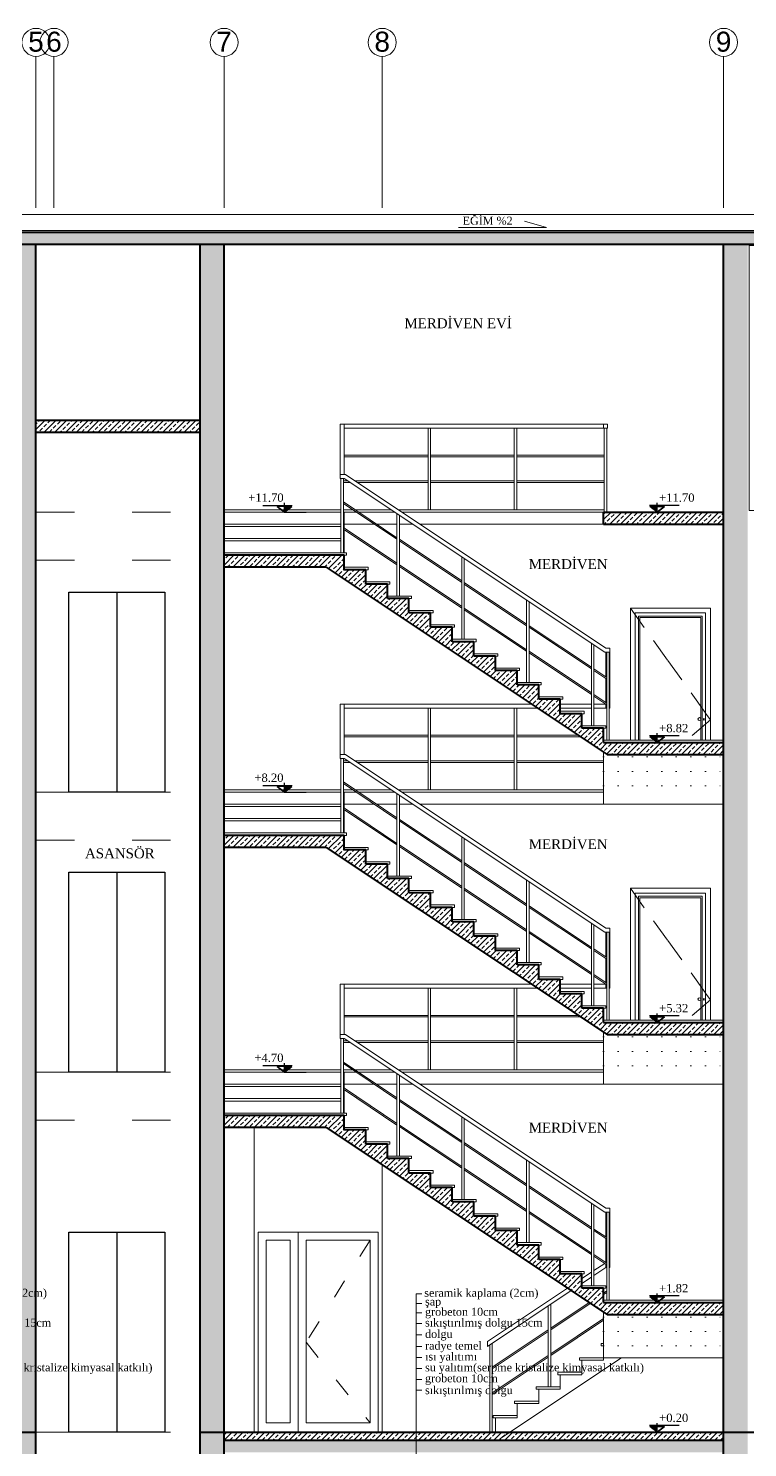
# Model space of a CAD drawing. Header units: centimetres. Extents: x 14449 to 53524, y -19051 to -10746.
# Drawn here: x 21607.1 to 21831.7, y -11543.5 to -11100.1 of the extents above; entities that cross this region are included whole.
import ezdxf

# ---------------------------------------------------------------- set-up
doc = ezdxf.new("R2010")
doc.units = ezdxf.units.CM
for name, pattern in [('ACAD_ISO03W100', [30, 12, -18]), ('CENTER2', [112.5, 75, -12.5, 12.5, -12.5]), ('DOT', [6.35, 0, -6.35]), ('IZDUSUM1', [20, 7.5, -5, 7.5, 0])]:
    doc.linetypes.add(name, pattern=pattern)
for name, color, linetype, lineweight in [('İNCE', 8, 'Continuous', 5), ('malzeme cizgisi', 242, 'Continuous', 20), ('P-AKS', 255, 'Continuous', 5), ('P-TEFRİŞ', 253, 'Continuous', 5), ('rtm-izdusum-üst ince', 8, 'IZDUSUM1', 5), ('rtm-kesit katmanı-04', 33, 'Continuous', 25), ('rtm-kesit katmanı-05', 153, 'Continuous', 20), ('rtm-kesit katmanı-06', 136, 'Continuous', 15), ('rtm-mhl-yazı-malzeme', 7, 'Continuous', 13), ('rtm-pen-ahsap', 35, 'Continuous', 13), ('rtm-sembol kot yazı', 7, 'Continuous', 20), ('rtm-sıva', 252, 'Continuous', 15), ('rtm-tarama-betonarme', 51, 'Continuous', 13), ('rtm-tas_betonarme', 50, 'Continuous', 40)]:
    doc.layers.add(name, color=color, linetype=linetype, lineweight=lineweight)
doc.layers.add('KOT', color=1, linetype='Continuous')
doc.styles.add('arial_1_18', font='arial.ttf', dxfattribs={"height": 0.2})
doc.styles.add('times new roman_1_18', font='times.ttf', dxfattribs={"height": 0.2})
doc.styles.add('VAZ-OLCU', font='times.ttf', dxfattribs={"height": 60})
doc.styles.add('ölçü', font='times.ttf', dxfattribs={"height": 10})
pattern_1 = [(45, (14822.4205, -9566.4857), (-1.683798, 1.683798), []), (45, (14824.1043, -9566.4857), (-1.683798, 1.683798), [1.190625, -0.5953125])]

# ---------------------------------------------------------------- blocks, each defined once
blk = doc.blocks.new('gfsdhfdjfg')
at = {"layer": 'malzeme cizgisi'}
for points in [[(-6256, -2123), (-6256, -1670.1)], [(-6256, -1670.1), (-6248.9, -1670.1)], [(-6256, -1681.9), (-6248.9, -1681.9)], [(-6256, -1693.8), (-6248.9, -1693.8)], [(-6256, -1707.2), (-6248.9, -1707.2)], [(-6256, -1721.4), (-6248.9, -1721.4)], [(-6256, -1736), (-6248.9, -1736)], [(-6256, -1749.6), (-6248.9, -1749.6)], [(-6256, -1763.2), (-6248.9, -1763.2)], [(-6256, -1776.9), (-6248.9, -1776.9)], [(-6256, -1790.5), (-6248.9, -1790.5)]]:
    blk.add_lwpolyline(points, dxfattribs=at)
at = {"layer": 'rtm-mhl-yazı-malzeme', "linetype": 'Continuous', "lineweight": 0, "style": 'times new roman_1_18'}
for s, p in [(' seramik kaplama (2cm)', (-6249.5, -1673.7)), ('şap', (-6244.8, -1684.6)), ('sıkıştırılmış dolgu 15cm', (-6244.8, -1710.9)), ('grobeton 10cm', (-6244.8, -1697.4)), ('dolgu', (-6244.8, -1725.1)), ('radye temel ', (-6244.8, -1739.7)), ('ısı yalıtımı', (-6244.8, -1753.3)), ('su yalıtım(serpme kristalize kimyasal katkılı)', (-6244.8, -1766.9)), ('grobeton 10cm', (-6244.8, -1780.5)), ('sıkıştırılmış dolgu ', (-6244.8, -1795.4))]:
    blk.add_text(s, height=10, dxfattribs=at).set_placement(p)
blk = doc.blocks.new('kotson')
at = {"layer": 'KOT'}
blk.add_hatch(color=256, dxfattribs=at).paths.add_polyline_path([(0.3, 13.6), (18, 0), (18, 13.6)])
for p, q in [((70, 16), (0, 16)), ((18, 0), (0.3, 13.6)), ((0.3, 13.6), (35.6, 13.6)), ((18, 0), (18, 21.9)), ((35.6, 13.6), (18, 0)), ((18, 0), (35.6, 13.6)), ((18, 0), (18, 13.6)), ((18, 0), (-33.7, 0))]:
    blk.add_line(p, q, dxfattribs=at)

msp = doc.modelspace()

# ---------------------------------------------------------------- hatches: boundary and pattern name
at = {"layer": 'İNCE'}
h = msp.add_hatch(dxfattribs=at)
h.set_pattern_fill('TRIANG', color=256, scale=0.25)
h.set_pattern_definition([(60, (15066.1008, -9000.3627), (-1.190625, 2.062223), [1.190625, -1.190625]), (120, (15066.1008, -9000.3627), (-2.38125, 1e-09), [1.190625, -1.190625]), (0, (15065.5055, -8999.3316), (1.190625, 2.062223), [1.190625, -1.190625])])
h.paths.add_polyline_path([(21824.2, -11544.96), (21824.2, -11541.21), (21668.2, -11541.21), (21668.2, -11544.96)])
at = {"layer": 'rtm-tarama-betonarme'}
h = msp.add_hatch(dxfattribs=at)
h.set_pattern_fill('ANSI33', color=256, scale=0.375, style=0)
h.set_pattern_definition(pattern_1)
h.paths.add_polyline_path([(21844.2, -11163.71), (21589.45, -11163.71), (21589.45, -11167.46), (21844.2, -11167.46)])
h = msp.add_hatch(dxfattribs=at)
h.set_pattern_fill('ANSI33', color=256, scale=0.375, style=0)
h.set_pattern_definition([(45, (14763.6705, -9566.4857), (-1.683798, 1.683798), []), (45, (14765.3543, -9566.4857), (-1.683798, 1.683798), [1.190625, -0.5953125])])
h.paths.add_polyline_path([(21609.45, -11167.46), (21601.95, -11167.46), (21601.95, -11538.71), (21609.45, -11538.71)])
h = msp.add_hatch(dxfattribs=at)
h.set_pattern_fill('ANSI33', color=256, scale=0.375, style=0)
h.set_pattern_definition(pattern_1)
h.paths.add_polyline_path([(21660.7, -11538.71), (21668.2, -11538.71), (21668.2, -11167.46), (21660.7, -11167.46)])
h = msp.add_hatch(dxfattribs=at)
h.set_pattern_fill('ANSI33', color=256, scale=0.375, style=0)
h.set_pattern_definition([(45, (14985.9205, -9566.4857), (-1.683798, 1.683798), []), (45, (14987.6043, -9566.4857), (-1.683798, 1.683798), [1.190625, -0.5953125])])
h.paths.add_polyline_path([(21831.7, -11167.46), (21824.2, -11167.46), (21824.2, -11538.71), (21831.7, -11538.71)])
h = msp.add_hatch(dxfattribs=at)
h.set_pattern_fill('ANSI33', color=256, scale=0.375, style=0)
h.set_pattern_definition(pattern_1)
h.paths.add_polyline_path([(21660.7, -11222.46), (21609.45, -11222.46), (21609.45, -11226.21), (21660.7, -11226.21)])
h = msp.add_hatch(dxfattribs=at)
h.set_pattern_fill('ANSI33', color=256, scale=0.375, style=0)
h.set_pattern_definition(pattern_1)
h.paths.add_polyline_path([(21824.2, -11251.21), (21786.7, -11251.21), (21786.7, -11254.96), (21824.2, -11254.96)])
h = msp.add_hatch(dxfattribs=at)
h.set_pattern_fill('ANSI33', color=256, scale=0.375, style=0)
h.set_pattern_definition([(45, (14822.4205, -9391.4857), (-1.683798, 1.683798), []), (45, (14824.1043, -9391.4857), (-1.683798, 1.683798), [1.190625, -0.5953125])])
h.paths.add_polyline_path([(21773.2, -11314.21), (21773.2, -11309.71), (21766.45, -11309.71), (21766.45, -11305.21), (21759.7, -11305.21), (21759.7, -11300.71), (21752.95, -11300.71), (21752.95, -11296.21), (21746.2, -11296.21), (21746.2, -11291.71), (21739.45, -11291.71), (21739.45, -11287.21), (21732.7, -11287.21), (21732.7, -11282.71), (21725.95, -11282.71), (21725.95, -11278.21), (21719.2, -11278.21), (21719.2, -11273.71), (21712.45, -11273.71), (21712.45, -11269.21), (21705.7, -11269.21), (21705.7, -11264.71), (21668.2, -11264.71), (21668.2, -11268.46), (21700.07, -11268.46), (21787.82, -11326.96), (21824.2, -11326.96), (21824.2, -11323.21), (21786.7, -11323.21), (21786.7, -11318.71), (21779.95, -11318.71), (21779.95, -11314.21)])
h = msp.add_hatch(dxfattribs=at)
h.set_pattern_fill('ANSI33', color=256, scale=0.375, style=0)
h.set_pattern_definition([(45, (14822.4205, -9478.9857), (-1.683798, 1.683798), []), (45, (14824.1043, -9478.9857), (-1.683798, 1.683798), [1.190625, -0.5953125])])
h.paths.add_polyline_path([(21779.95, -11401.71), (21773.2, -11401.71), (21773.2, -11397.21), (21766.45, -11397.21), (21766.45, -11392.71), (21759.7, -11392.71), (21759.7, -11388.21), (21752.95, -11388.21), (21752.95, -11383.71), (21746.2, -11383.71), (21746.2, -11379.21), (21739.45, -11379.21), (21739.45, -11374.71), (21732.7, -11374.71), (21732.7, -11370.21), (21725.95, -11370.21), (21725.95, -11365.71), (21719.2, -11365.71), (21719.2, -11361.21), (21712.45, -11361.21), (21712.45, -11356.71), (21705.7, -11356.71), (21705.7, -11352.21), (21668.2, -11352.21), (21668.2, -11355.96), (21700.07, -11355.96), (21787.82, -11414.46), (21824.2, -11414.46), (21824.2, -11410.71), (21786.7, -11410.71), (21786.7, -11406.21), (21779.95, -11406.21)])
h = msp.add_hatch(dxfattribs=at)
h.set_pattern_fill('ANSI33', color=256, scale=0.375, style=0)
h.set_pattern_definition(pattern_1)
h.paths.add_polyline_path([(21779.95, -11489.21), (21773.2, -11489.21), (21773.2, -11484.71), (21766.45, -11484.71), (21766.45, -11480.21), (21759.7, -11480.21), (21759.7, -11475.71), (21752.95, -11475.71), (21752.95, -11471.21), (21746.2, -11471.21), (21746.2, -11466.71), (21739.45, -11466.71), (21739.45, -11462.21), (21732.7, -11462.21), (21732.7, -11457.71), (21725.95, -11457.71), (21725.95, -11453.21), (21719.2, -11453.21), (21719.2, -11448.71), (21712.45, -11448.71), (21712.45, -11444.21), (21705.7, -11444.21), (21705.7, -11439.71), (21668.2, -11439.71), (21668.2, -11443.46), (21700.07, -11443.46), (21787.82, -11501.96), (21824.2, -11501.96), (21824.2, -11498.21), (21786.7, -11498.21), (21786.7, -11493.71), (21779.95, -11493.71)])
h = msp.add_hatch(dxfattribs=at)
h.set_pattern_fill('ANSI33', color=256, scale=0.375, style=0)
h.set_pattern_definition([(45, (13760.5536, -9495.2213), (-1.683798, 1.683798), []), (45, (13762.2373, -9495.2213), (-1.683798, 1.683798), [1.190625, -0.5953125])])
h.paths.add_polyline_path([(22102.38, -11538.71), (22094.88, -11538.71), (22094.88, -11578.71), (21831.7, -11578.71), (21831.7, -11538.71), (21824.2, -11538.71), (21824.2, -11578.71), (21668.2, -11578.71), (21668.2, -11538.71), (21660.7, -11538.71), (21660.7, -11578.71), (21609.45, -11578.71), (21609.45, -11538.71), (21601.95, -11538.71), (21601.95, -11578.71), (21338.23, -11578.71), (21338.23, -11538.71), (21330.73, -11538.71), (21330.73, -11593.71), (22102.38, -11593.71)])
h = msp.add_hatch(dxfattribs=at)
h.set_pattern_fill('ANSI33', color=256, scale=0.375, style=0)
h.set_pattern_definition([(45, (15066.1008, -9000.3627), (-1.683798, 1.683798), []), (45, (15067.7846, -9000.3627), (-1.683798, 1.683798), [1.190625, -0.5953125])])
h.paths.add_polyline_path([(21824.2, -11541.21), (21824.2, -11538.71), (21668.2, -11538.71), (21668.2, -11541.21)])

# ---------------------------------------------------------------- linework, layer by layer
at = {"layer": 'P-AKS', "linetype": 'CENTER2'}
for points in [[(21609.45, -11156.2), (21609.45, -11108.84)], [(21615.08, -11156.2), (21615.08, -11108.84)], [(21668.2, -11156.2), (21668.2, -11108.84)], [(21717.58, -11156.2), (21717.58, -11108.84)], [(21824.2, -11156.2), (21824.2, -11108.84)]]:
    msp.add_lwpolyline(points, dxfattribs=at)
at = {"layer": 'P-AKS', "linetype": 'Continuous'}
for centre in [(21609.45, -11104.46), (21615.08, -11104.46), (21668.2, -11104.46), (21717.58, -11104.46), (21824.2, -11104.46)]:
    msp.add_circle(centre, 4.38, dxfattribs=at)
at = {"layer": 'rtm-izdusum-üst ince', "lineweight": 9}
for points in [[(21795.08, -11281.21), (21820.08, -11316.1), (21812.64, -11322.46)], [(21795.08, -11368.71), (21820.08, -11403.6), (21812.64, -11409.96)]]:
    msp.add_lwpolyline(points, dxfattribs=at)
at = {"layer": 'rtm-izdusum-üst ince', "linetype": 'ACAD_ISO03W100', "ltscale": 0.5}
msp.add_lwpolyline([(21713.83, -11478.71), (21693.83, -11510.6), (21713.83, -11535.73)], dxfattribs=at)
at = {"layer": 'rtm-kesit katmanı-04'}
for p, q in [((21634.7, -11276.21), (21634.7, -11338.71)), ((21634.7, -11363.71), (21634.7, -11426.21)), ((21634.7, -11476.21), (21634.7, -11538.71))]:
    msp.add_line(p, q, dxfattribs=at)
at = {"layer": 'rtm-kesit katmanı-04', "lineweight": 9}
for p, q in [((21818.55, -11282.73), (21796.61, -11282.73)), ((21796.61, -11282.73), (21796.61, -11322.46)), ((21818.55, -11282.73), (21818.55, -11322.46)), ((21818.55, -11370.23), (21796.61, -11370.23)), ((21796.61, -11370.23), (21796.61, -11409.96)), ((21818.55, -11370.23), (21818.55, -11409.96))]:
    msp.add_line(p, q, dxfattribs=at)
at = {"layer": 'rtm-kesit katmanı-04'}
for points in [[(21619.7, -11338.71), (21619.7, -11276.21), (21649.7, -11276.21), (21649.7, -11338.71), (21619.7, -11338.71)], [(21619.7, -11426.21), (21619.7, -11363.71), (21649.7, -11363.71), (21649.7, -11426.21), (21619.7, -11426.21)], [(21619.7, -11538.71), (21619.7, -11476.21), (21649.7, -11476.21), (21649.7, -11538.71), (21619.7, -11538.71)]]:
    msp.add_lwpolyline(points, dxfattribs=at)
at = {"layer": 'rtm-kesit katmanı-04', "lineweight": 9}
for points in [[(21795.08, -11322.46), (21795.08, -11281.21), (21820.08, -11281.21), (21820.08, -11322.46)], [(21795.08, -11409.96), (21795.08, -11368.71), (21820.08, -11368.71), (21820.08, -11409.96)]]:
    msp.add_lwpolyline(points, dxfattribs=at)
at = {"layer": 'rtm-kesit katmanı-05'}
for p, q in [((21704.45, -11240.71), (21704.45, -11223.71)), ((21787.95, -11223.71), (21704.45, -11223.71)), ((21705.7, -11239.46), (21705.7, -11223.71)), ((21787.95, -11224.96), (21705.7, -11224.96)), ((21731.89, -11250.46), (21731.89, -11224.96)), ((21732.64, -11250.46), (21732.64, -11224.96)), ((21758.83, -11250.46), (21758.83, -11224.96)), ((21759.58, -11250.46), (21759.58, -11224.96)), ((21786.7, -11223.71), (21786.7, -11224.96)), ((21786.95, -11251.21), (21786.95, -11224.96)), ((21787.7, -11251.21), (21787.7, -11224.96)), ((21787.95, -11223.71), (21787.95, -11224.96)), ((21731.89, -11233.46), (21705.7, -11233.46)), ((21731.89, -11233.96), (21705.7, -11233.96)), ((21758.83, -11233.46), (21732.64, -11233.46)), ((21758.83, -11233.96), (21732.64, -11233.96)), ((21786.95, -11233.46), (21759.58, -11233.46)), ((21786.95, -11233.96), (21759.58, -11233.96)), ((21706.08, -11239.46), (21704.45, -11239.46)), ((21706.08, -11239.46), (21787.45, -11293.71)), ((21705.7, -11240.71), (21704.45, -11240.71)), ((21704.7, -11263.96), (21704.7, -11240.71)), ((21705.45, -11263.96), (21705.45, -11240.71)), ((21706.82, -11241.46), (21705.45, -11241.46)), ((21707.57, -11241.96), (21705.45, -11241.96)), ((21705.7, -11240.71), (21787.07, -11294.96)), ((21731.89, -11241.46), (21709.08, -11241.46)), ((21731.89, -11241.96), (21709.83, -11241.96)), ((21758.83, -11241.46), (21732.64, -11241.46)), ((21758.83, -11241.96), (21732.64, -11241.96)), ((21786.95, -11241.46), (21759.58, -11241.46)), ((21786.95, -11241.96), (21759.58, -11241.96)), ((21705.45, -11248.04), (21722.2, -11259.21)), ((21705.45, -11248.54), (21722.2, -11259.71)), ((21704.7, -11250.46), (21668.2, -11250.46)), ((21704.7, -11251.21), (21668.2, -11251.21)), ((21708.32, -11250.46), (21705.45, -11250.46)), ((21709.45, -11251.21), (21705.45, -11251.21)), ((21705.7, -11256.21), (21705.7, -11251.21)), ((21720.32, -11250.46), (21709.07, -11250.46)), ((21721.45, -11251.21), (21710.2, -11251.21)), ((21722.2, -11277.46), (21722.2, -11251.71)), ((21786.95, -11250.46), (21722.58, -11250.46)), ((21722.95, -11277.46), (21722.95, -11252.21)), ((21786.7, -11251.21), (21723.7, -11251.21)), ((21704.7, -11254.96), (21668.2, -11254.96)), ((21704.7, -11255.71), (21668.2, -11255.71)), ((21705.7, -11254.96), (21705.45, -11254.96)), ((21705.7, -11255.71), (21705.45, -11255.71)), ((21705.45, -11256.04), (21722.2, -11267.21)), ((21705.45, -11256.54), (21722.2, -11267.71)), ((21715.07, -11254.96), (21705.7, -11254.96)), ((21705.7, -11263.96), (21705.7, -11256.71)), ((21722.2, -11254.96), (21715.82, -11254.96)), ((21727.07, -11254.96), (21722.95, -11254.96)), ((21786.7, -11254.96), (21729.33, -11254.96)), ((21704.7, -11259.46), (21668.2, -11259.46)), ((21704.7, -11260.21), (21668.2, -11260.21)), ((21705.7, -11259.46), (21705.45, -11259.46)), ((21705.7, -11260.21), (21705.45, -11260.21)), ((21722.95, -11259.71), (21742.45, -11272.71)), ((21722.95, -11260.21), (21742.45, -11273.21)), ((21706.45, -11263.96), (21668.2, -11263.96)), ((21705.7, -11264.71), (21706.45, -11264.71)), ((21706.45, -11264.71), (21706.45, -11263.96)), ((21742.45, -11290.96), (21742.45, -11265.21)), ((21743.2, -11290.96), (21743.2, -11265.71)), ((21713.2, -11268.46), (21705.7, -11268.46)), ((21712.45, -11269.21), (21713.2, -11269.21)), ((21713.2, -11269.21), (21713.2, -11268.46)), ((21722.95, -11267.71), (21742.45, -11280.71)), ((21722.95, -11268.21), (21742.45, -11281.21)), ((21719.95, -11272.96), (21712.45, -11272.96)), ((21719.2, -11273.71), (21719.95, -11273.71)), ((21719.95, -11273.71), (21719.95, -11272.96)), ((21743.2, -11273.21), (21762.7, -11286.21)), ((21743.2, -11273.71), (21762.7, -11286.71)), ((21726.7, -11277.46), (21719.2, -11277.46)), ((21725.95, -11278.21), (21726.7, -11278.21)), ((21726.7, -11278.21), (21726.7, -11277.46)), ((21762.7, -11304.46), (21762.7, -11278.71)), ((21763.45, -11304.46), (21763.45, -11279.21)), ((21733.45, -11281.96), (21725.95, -11281.96)), ((21732.7, -11282.71), (21733.45, -11282.71)), ((21733.45, -11282.71), (21733.45, -11281.96)), ((21743.2, -11281.21), (21762.7, -11294.21)), ((21743.2, -11281.71), (21762.7, -11294.71)), ((21740.2, -11286.46), (21732.7, -11286.46)), ((21739.45, -11287.21), (21740.2, -11287.21)), ((21740.2, -11287.21), (21740.2, -11286.46)), ((21763.45, -11286.71), (21782.95, -11299.71)), ((21763.45, -11287.21), (21782.95, -11300.21)), ((21746.95, -11290.96), (21739.45, -11290.96)), ((21746.2, -11291.71), (21746.95, -11291.71)), ((21746.95, -11291.71), (21746.95, -11290.96)), ((21782.95, -11317.96), (21782.95, -11292.21)), ((21783.7, -11317.96), (21783.7, -11292.71)), ((21753.7, -11295.46), (21746.2, -11295.46)), ((21752.95, -11296.21), (21753.7, -11296.21)), ((21753.7, -11296.21), (21753.7, -11295.46)), ((21763.45, -11294.71), (21782.95, -11307.71)), ((21763.45, -11295.21), (21782.95, -11308.21)), ((21787.07, -11294.96), (21788.7, -11294.96)), ((21787.45, -11293.71), (21788.7, -11293.71)), ((21787.45, -11294.96), (21787.45, -11302.71)), ((21787.7, -11322.46), (21787.7, -11294.96)), ((21788.45, -11322.46), (21788.45, -11294.96)), ((21788.7, -11293.71), (21788.7, -11312.46)), ((21760.45, -11299.96), (21752.95, -11299.96)), ((21759.7, -11300.71), (21760.45, -11300.71)), ((21760.45, -11300.71), (21760.45, -11299.96)), ((21783.7, -11300.21), (21787.7, -11302.88)), ((21783.7, -11300.71), (21787.7, -11303.38)), ((21767.2, -11304.46), (21759.7, -11304.46)), ((21766.45, -11305.21), (21767.2, -11305.21)), ((21767.2, -11305.21), (21767.2, -11304.46)), ((21787.45, -11303.21), (21787.45, -11310.71)), ((21704.45, -11328.21), (21704.45, -11311.21)), ((21764.19, -11311.21), (21704.45, -11311.21)), ((21705.7, -11326.96), (21705.7, -11311.21)), ((21773.95, -11308.96), (21766.45, -11308.96)), ((21773.2, -11309.71), (21773.95, -11309.71)), ((21782.95, -11311.21), (21773.2, -11311.21)), ((21773.95, -11309.71), (21773.95, -11308.96)), ((21783.7, -11308.21), (21787.7, -11310.88)), ((21783.7, -11308.71), (21787.7, -11311.38)), ((21787.45, -11311.21), (21783.7, -11311.21)), ((21787.45, -11311.21), (21787.45, -11312.46)), ((21766.07, -11312.46), (21705.7, -11312.46)), ((21731.89, -11337.96), (21731.89, -11312.46)), ((21732.64, -11337.96), (21732.64, -11312.46)), ((21758.83, -11337.96), (21758.83, -11312.46)), ((21759.58, -11337.96), (21759.58, -11312.46)), ((21782.95, -11312.46), (21773.2, -11312.46)), ((21780.7, -11313.46), (21773.2, -11313.46)), ((21779.95, -11314.21), (21780.7, -11314.21)), ((21780.7, -11314.21), (21780.7, -11313.46)), ((21787.7, -11312.46), (21783.7, -11312.46)), ((21788.7, -11312.46), (21788.45, -11312.46)), ((21787.45, -11317.96), (21779.95, -11317.96)), ((21786.7, -11318.71), (21787.45, -11318.71)), ((21787.45, -11318.71), (21787.45, -11317.96)), ((21731.89, -11320.96), (21705.7, -11320.96)), ((21731.89, -11321.46), (21705.7, -11321.46)), ((21758.83, -11320.96), (21732.64, -11320.96)), ((21758.83, -11321.46), (21732.64, -11321.46)), ((21778.82, -11320.96), (21759.58, -11320.96)), ((21779.57, -11321.46), (21759.58, -11321.46)), ((21824.2, -11322.46), (21786.7, -11322.46)), ((21706.08, -11326.96), (21704.45, -11326.96)), ((21705.7, -11328.21), (21704.45, -11328.21)), ((21704.7, -11351.46), (21704.7, -11328.21)), ((21705.45, -11351.46), (21705.45, -11328.21)), ((21706.82, -11328.96), (21705.45, -11328.96)), ((21705.7, -11328.21), (21787.07, -11382.46)), ((21706.08, -11326.96), (21787.45, -11381.21)), ((21731.89, -11328.96), (21709.08, -11328.96)), ((21758.83, -11328.96), (21732.64, -11328.96)), ((21786.7, -11328.96), (21759.58, -11328.96)), ((21786.7, -11342.46), (21786.7, -11326.21)), ((21707.57, -11329.46), (21705.45, -11329.46)), ((21731.89, -11329.46), (21709.83, -11329.46)), ((21758.83, -11329.46), (21732.64, -11329.46)), ((21786.7, -11329.46), (21759.58, -11329.46)), ((21704.7, -11337.96), (21668.2, -11337.96)), ((21705.45, -11335.54), (21722.2, -11346.71)), ((21705.45, -11336.04), (21722.2, -11347.21)), ((21708.32, -11337.96), (21705.45, -11337.96)), ((21720.32, -11337.96), (21709.07, -11337.96)), ((21786.7, -11337.96), (21722.58, -11337.96)), ((21704.7, -11338.71), (21668.2, -11338.71)), ((21709.45, -11338.71), (21705.45, -11338.71)), ((21705.7, -11343.71), (21705.7, -11338.71)), ((21721.45, -11338.71), (21710.2, -11338.71)), ((21722.2, -11364.96), (21722.2, -11339.21)), ((21722.95, -11364.96), (21722.95, -11339.71)), ((21786.7, -11338.71), (21723.7, -11338.71)), ((21704.7, -11342.46), (21668.2, -11342.46)), ((21704.7, -11343.21), (21668.2, -11343.21)), ((21705.7, -11342.46), (21705.45, -11342.46)), ((21705.7, -11343.21), (21705.45, -11343.21)), ((21705.45, -11343.54), (21722.2, -11354.71)), ((21705.45, -11344.04), (21722.2, -11355.21)), ((21715.07, -11342.46), (21705.7, -11342.46)), ((21705.7, -11351.46), (21705.7, -11344.21)), ((21722.2, -11342.46), (21715.82, -11342.46)), ((21727.07, -11342.46), (21722.95, -11342.46)), ((21824.2, -11342.46), (21729.33, -11342.46)), ((21704.7, -11346.96), (21668.2, -11346.96)), ((21704.7, -11347.71), (21668.2, -11347.71)), ((21705.7, -11346.96), (21705.45, -11346.96)), ((21705.7, -11347.71), (21705.45, -11347.71)), ((21722.95, -11347.21), (21742.45, -11360.21)), ((21722.95, -11347.71), (21742.45, -11360.71)), ((21706.45, -11351.46), (21668.2, -11351.46)), ((21705.7, -11352.21), (21706.45, -11352.21)), ((21706.45, -11352.21), (21706.45, -11351.46)), ((21722.95, -11355.21), (21742.45, -11368.21)), ((21722.95, -11355.71), (21742.45, -11368.71)), ((21742.45, -11378.46), (21742.45, -11352.71)), ((21743.2, -11378.46), (21743.2, -11353.21)), ((21713.2, -11355.96), (21705.7, -11355.96)), ((21712.45, -11356.71), (21713.2, -11356.71)), ((21713.2, -11356.71), (21713.2, -11355.96)), ((21719.95, -11360.46), (21712.45, -11360.46)), ((21719.2, -11361.21), (21719.95, -11361.21)), ((21719.95, -11361.21), (21719.95, -11360.46)), ((21743.2, -11360.71), (21762.7, -11373.71)), ((21743.2, -11361.21), (21762.7, -11374.21)), ((21726.7, -11364.96), (21719.2, -11364.96)), ((21725.95, -11365.71), (21726.7, -11365.71)), ((21726.7, -11365.71), (21726.7, -11364.96)), ((21743.2, -11368.71), (21762.7, -11381.71)), ((21762.7, -11391.96), (21762.7, -11366.21)), ((21763.45, -11391.96), (21763.45, -11366.71)), ((21733.45, -11369.46), (21725.95, -11369.46)), ((21732.7, -11370.21), (21733.45, -11370.21)), ((21733.45, -11370.21), (21733.45, -11369.46)), ((21743.2, -11369.21), (21762.7, -11382.21)), ((21740.2, -11373.96), (21732.7, -11373.96)), ((21739.45, -11374.71), (21740.2, -11374.71)), ((21740.2, -11374.71), (21740.2, -11373.96)), ((21763.45, -11374.21), (21782.95, -11387.21)), ((21763.45, -11374.71), (21782.95, -11387.71)), ((21746.95, -11378.46), (21739.45, -11378.46)), ((21746.2, -11379.21), (21746.95, -11379.21)), ((21746.95, -11379.21), (21746.95, -11378.46)), ((21763.45, -11382.21), (21782.95, -11395.21)), ((21782.95, -11405.46), (21782.95, -11379.71)), ((21783.7, -11405.46), (21783.7, -11380.21)), ((21787.45, -11381.21), (21788.7, -11381.21)), ((21788.7, -11381.21), (21788.7, -11399.96)), ((21753.7, -11382.96), (21746.2, -11382.96)), ((21752.95, -11383.71), (21753.7, -11383.71)), ((21753.7, -11383.71), (21753.7, -11382.96)), ((21763.45, -11382.71), (21782.95, -11395.71)), ((21787.07, -11382.46), (21788.7, -11382.46)), ((21787.45, -11382.46), (21787.45, -11390.21)), ((21787.7, -11409.96), (21787.7, -11382.46)), ((21788.45, -11409.96), (21788.45, -11382.46)), ((21760.45, -11387.46), (21752.95, -11387.46)), ((21759.7, -11388.21), (21760.45, -11388.21)), ((21760.45, -11388.21), (21760.45, -11387.46)), ((21783.7, -11387.71), (21787.7, -11390.38)), ((21783.7, -11388.21), (21787.7, -11390.88)), ((21787.45, -11390.71), (21787.45, -11398.21)), ((21767.2, -11391.96), (21759.7, -11391.96)), ((21766.45, -11392.71), (21767.2, -11392.71)), ((21767.2, -11392.71), (21767.2, -11391.96)), ((21704.45, -11415.71), (21704.45, -11398.71)), ((21764.19, -11398.71), (21704.45, -11398.71)), ((21705.7, -11414.46), (21705.7, -11398.71)), ((21766.07, -11399.96), (21705.7, -11399.96)), ((21731.89, -11425.46), (21731.89, -11399.96)), ((21732.64, -11425.46), (21732.64, -11399.96)), ((21758.83, -11425.46), (21758.83, -11399.96)), ((21759.58, -11425.46), (21759.58, -11399.96)), ((21773.95, -11396.46), (21766.45, -11396.46)), ((21773.2, -11397.21), (21773.95, -11397.21)), ((21782.95, -11398.71), (21773.2, -11398.71)), ((21782.95, -11399.96), (21773.2, -11399.96)), ((21773.95, -11397.21), (21773.95, -11396.46)), ((21783.7, -11395.71), (21787.7, -11398.38)), ((21783.7, -11396.21), (21787.7, -11398.88)), ((21787.45, -11398.71), (21783.7, -11398.71)), ((21787.7, -11399.96), (21783.7, -11399.96)), ((21787.45, -11398.71), (21787.45, -11399.96)), ((21788.7, -11399.96), (21788.45, -11399.96)), ((21780.7, -11400.96), (21773.2, -11400.96)), ((21779.95, -11401.71), (21780.7, -11401.71)), ((21780.7, -11401.71), (21780.7, -11400.96)), ((21731.89, -11408.46), (21705.7, -11408.46)), ((21758.83, -11408.46), (21732.64, -11408.46)), ((21778.82, -11408.46), (21759.58, -11408.46)), ((21787.45, -11405.46), (21779.95, -11405.46)), ((21786.7, -11406.21), (21787.45, -11406.21)), ((21787.45, -11406.21), (21787.45, -11405.46)), ((21731.89, -11408.96), (21705.7, -11408.96)), ((21758.83, -11408.96), (21732.64, -11408.96)), ((21779.57, -11408.96), (21759.58, -11408.96)), ((21824.2, -11409.96), (21786.7, -11409.96)), ((21706.08, -11414.46), (21704.45, -11414.46)), ((21705.7, -11415.71), (21704.45, -11415.71)), ((21704.7, -11438.96), (21704.7, -11415.71)), ((21705.45, -11438.96), (21705.45, -11415.71)), ((21706.82, -11416.46), (21705.45, -11416.46)), ((21707.57, -11416.96), (21705.45, -11416.96)), ((21705.7, -11415.71), (21787.07, -11469.96)), ((21706.08, -11414.46), (21787.45, -11468.71)), ((21731.89, -11416.46), (21709.08, -11416.46)), ((21731.89, -11416.96), (21709.83, -11416.96)), ((21758.83, -11416.46), (21732.64, -11416.46)), ((21758.83, -11416.96), (21732.64, -11416.96)), ((21786.7, -11416.46), (21759.58, -11416.46)), ((21786.7, -11416.96), (21759.58, -11416.96)), ((21786.7, -11429.96), (21786.7, -11413.71)), ((21704.7, -11425.46), (21668.2, -11425.46)), ((21704.7, -11426.21), (21668.2, -11426.21)), ((21705.45, -11423.04), (21722.2, -11434.21)), ((21705.45, -11423.54), (21722.2, -11434.71)), ((21708.32, -11425.46), (21705.45, -11425.46)), ((21709.45, -11426.21), (21705.45, -11426.21)), ((21705.7, -11431.21), (21705.7, -11426.21)), ((21720.32, -11425.46), (21709.07, -11425.46)), ((21721.45, -11426.21), (21710.2, -11426.21)), ((21786.7, -11425.46), (21722.58, -11425.46)), ((21786.7, -11426.21), (21723.7, -11426.21)), ((21704.7, -11429.96), (21668.2, -11429.96)), ((21704.7, -11430.71), (21668.2, -11430.71)), ((21705.7, -11429.96), (21705.45, -11429.96)), ((21705.7, -11430.71), (21705.45, -11430.71)), ((21705.45, -11431.04), (21722.2, -11442.21)), ((21715.07, -11429.96), (21705.7, -11429.96)), ((21722.2, -11429.96), (21715.82, -11429.96)), ((21722.2, -11452.46), (21722.2, -11426.71)), ((21722.95, -11452.46), (21722.95, -11427.21)), ((21727.07, -11429.96), (21722.95, -11429.96)), ((21824.2, -11429.96), (21729.33, -11429.96)), ((21704.7, -11434.46), (21668.2, -11434.46)), ((21704.7, -11435.21), (21668.2, -11435.21)), ((21705.45, -11431.54), (21722.2, -11442.71)), ((21705.7, -11434.46), (21705.45, -11434.46)), ((21705.7, -11435.21), (21705.45, -11435.21)), ((21705.7, -11438.96), (21705.7, -11431.71)), ((21722.95, -11434.71), (21742.45, -11447.71)), ((21722.95, -11435.21), (21742.45, -11448.21)), ((21706.45, -11438.96), (21668.2, -11438.96)), ((21705.7, -11439.71), (21706.45, -11439.71)), ((21706.45, -11439.71), (21706.45, -11438.96)), ((21713.2, -11443.46), (21705.7, -11443.46)), ((21712.45, -11444.21), (21713.2, -11444.21)), ((21713.2, -11444.21), (21713.2, -11443.46)), ((21722.95, -11442.71), (21742.45, -11455.71)), ((21722.95, -11443.21), (21742.45, -11456.21)), ((21742.45, -11465.96), (21742.45, -11440.21)), ((21743.2, -11465.96), (21743.2, -11440.71)), ((21719.95, -11447.96), (21712.45, -11447.96)), ((21719.2, -11448.71), (21719.95, -11448.71)), ((21719.95, -11448.71), (21719.95, -11447.96)), ((21743.2, -11448.21), (21762.7, -11461.21)), ((21743.2, -11448.71), (21762.7, -11461.71)), ((21726.7, -11452.46), (21719.2, -11452.46)), ((21725.95, -11453.21), (21726.7, -11453.21)), ((21726.7, -11453.21), (21726.7, -11452.46)), ((21733.45, -11456.96), (21725.95, -11456.96)), ((21732.7, -11457.71), (21733.45, -11457.71)), ((21733.45, -11457.71), (21733.45, -11456.96)), ((21743.2, -11456.21), (21762.7, -11469.21)), ((21743.2, -11456.71), (21762.7, -11469.71)), ((21762.7, -11479.46), (21762.7, -11453.71)), ((21763.45, -11479.46), (21763.45, -11454.21)), ((21740.2, -11461.46), (21732.7, -11461.46)), ((21740.2, -11462.21), (21740.2, -11461.46)), ((21763.45, -11461.71), (21782.95, -11474.71)), ((21739.45, -11462.21), (21740.2, -11462.21)), ((21746.95, -11465.96), (21739.45, -11465.96)), ((21746.95, -11466.71), (21746.95, -11465.96)), ((21763.45, -11462.21), (21782.95, -11475.21)), ((21746.2, -11466.71), (21746.95, -11466.71)), ((21753.7, -11470.46), (21746.2, -11470.46)), ((21753.7, -11471.21), (21753.7, -11470.46)), ((21763.45, -11469.71), (21782.95, -11482.71)), ((21763.45, -11470.21), (21782.95, -11483.21)), ((21782.95, -11492.96), (21782.95, -11467.21)), ((21783.7, -11492.96), (21783.7, -11467.71)), ((21787.45, -11477.71), (21787.45, -11469.96)), ((21787.7, -11497.46), (21787.7, -11469.96)), ((21788.45, -11497.46), (21788.45, -11469.96)), ((21788.7, -11487.21), (21788.7, -11468.71)), ((21752.95, -11471.21), (21753.7, -11471.21)), ((21760.45, -11474.96), (21752.95, -11474.96)), ((21760.45, -11475.71), (21760.45, -11474.96)), ((21783.7, -11475.21), (21787.7, -11477.88)), ((21759.7, -11475.71), (21760.45, -11475.71)), ((21767.2, -11479.46), (21759.7, -11479.46)), ((21767.2, -11480.21), (21767.2, -11479.46)), ((21783.7, -11475.71), (21787.7, -11478.38)), ((21787.45, -11485.71), (21787.45, -11478.21)), ((21766.45, -11480.21), (21767.2, -11480.21)), ((21773.95, -11483.96), (21766.45, -11483.96)), ((21773.95, -11484.71), (21773.95, -11483.96)), ((21783.7, -11483.21), (21787.7, -11485.88)), ((21783.7, -11483.71), (21787.7, -11486.38)), ((21773.2, -11484.71), (21773.95, -11484.71)), ((21780.7, -11488.46), (21773.2, -11488.46)), ((21782.95, -11488.71), (21779.95, -11490.71)), ((21780.7, -11489.21), (21780.7, -11488.46)), ((21787.07, -11485.96), (21783.7, -11488.21)), ((21787.45, -11487.21), (21783.7, -11489.71)), ((21787.45, -11487.21), (21787.45, -11486.21)), ((21779.95, -11489.21), (21780.7, -11489.21)), ((21782.95, -11490.21), (21779.95, -11492.21)), ((21787.45, -11492.96), (21779.95, -11492.96)), ((21787.45, -11493.71), (21787.45, -11492.96)), ((21775.45, -11493.71), (21750.45, -11510.37)), ((21776.57, -11494.46), (21750.45, -11511.88)), ((21786.7, -11493.71), (21787.45, -11493.71)), ((21787.7, -11494.54), (21786.7, -11495.21)), ((21787.7, -11495.04), (21786.7, -11495.71)), ((21824.2, -11497.46), (21786.7, -11497.46)), ((21769.45, -11524.46), (21769.45, -11499.21)), ((21782.2, -11498.21), (21770.2, -11506.21)), ((21782.57, -11498.46), (21770.2, -11506.71)), ((21770.2, -11524.46), (21770.2, -11498.71)), ((21786.7, -11516.21), (21786.7, -11501.21)), ((21786.7, -11503.21), (21770.2, -11514.21)), ((21786.7, -11503.71), (21770.2, -11514.71)), ((21750.45, -11511.88), (21750.45, -11510.37)), ((21769.45, -11506.71), (21751.95, -11518.38)), ((21769.45, -11507.21), (21751.95, -11518.88)), ((21751.95, -11538.71), (21751.95, -11510.88)), ((21751.2, -11538.71), (21751.2, -11511.38)), ((21769.45, -11514.71), (21751.95, -11526.38)), ((21769.45, -11515.21), (21751.95, -11526.88)), ((21785.95, -11511.71), (21785.95, -11510.96)), ((21785.95, -11510.96), (21786.7, -11510.96)), ((21786.7, -11511.71), (21785.95, -11511.71)), ((21754.34, -11540.79), (21792.33, -11515.46)), ((21779.2, -11516.21), (21779.2, -11515.46)), ((21779.2, -11515.46), (21786.7, -11515.46)), ((21779.95, -11516.21), (21779.2, -11516.21)), ((21779.95, -11520.71), (21779.95, -11516.21)), ((21779.95, -11516.21), (21786.7, -11516.21)), ((21786.7, -11515.46), (21824.2, -11515.46)), ((21772.45, -11520.71), (21772.45, -11519.96)), ((21772.45, -11519.96), (21779.95, -11519.96)), ((21773.2, -11520.71), (21772.45, -11520.71)), ((21773.2, -11525.21), (21773.2, -11520.71)), ((21773.2, -11520.71), (21779.95, -11520.71)), ((21765.7, -11525.21), (21765.7, -11524.46)), ((21765.7, -11524.46), (21773.2, -11524.46)), ((21766.45, -11525.21), (21765.7, -11525.21)), ((21766.45, -11529.71), (21766.45, -11525.21)), ((21766.45, -11525.21), (21773.2, -11525.21)), ((21758.95, -11529.71), (21758.95, -11528.96)), ((21758.95, -11528.96), (21766.45, -11528.96)), ((21759.7, -11529.71), (21758.95, -11529.71)), ((21759.7, -11534.21), (21759.7, -11529.71)), ((21759.7, -11529.71), (21766.45, -11529.71)), ((21752.2, -11534.21), (21752.2, -11533.46)), ((21752.2, -11533.46), (21759.7, -11533.46)), ((21752.95, -11534.21), (21752.2, -11534.21)), ((21752.95, -11538.71), (21752.95, -11534.21)), ((21752.95, -11534.21), (21759.7, -11534.21))]:
    msp.add_line(p, q, dxfattribs=at)
at = {"layer": 'rtm-kesit katmanı-05', "lineweight": 9}
for p, q in [((21798.05, -11322.46), (21798.05, -11284.18)), ((21798.05, -11284.18), (21817.1, -11284.18)), ((21817.1, -11284.18), (21817.1, -11315.84)), ((21817.1, -11284.18), (21817.1, -11284.18)), ((21817.54, -11312.57), (21817.54, -11322.46)), ((21817.1, -11315.92), (21817.1, -11322.46)), ((21798.05, -11409.96), (21798.05, -11371.68)), ((21798.05, -11371.68), (21817.1, -11371.68)), ((21817.1, -11371.68), (21817.1, -11403.34)), ((21817.1, -11371.68), (21817.1, -11371.68)), ((21817.54, -11400.07), (21817.54, -11409.96)), ((21817.1, -11403.42), (21817.1, -11409.96))]:
    msp.add_line(p, q, dxfattribs=at)
at = {"layer": 'rtm-kesit katmanı-05', "linetype": 'DOT', "ltscale": 0.7}
for p, q in [((21786.7, -11327.71), (21824.2, -11327.71)), ((21786.7, -11332.21), (21824.2, -11332.21)), ((21786.7, -11336.71), (21824.2, -11336.71)), ((21786.7, -11415.21), (21824.2, -11415.21)), ((21786.7, -11419.71), (21824.2, -11419.71)), ((21786.7, -11424.21), (21824.2, -11424.21)), ((21786.7, -11502.71), (21824.2, -11502.71)), ((21786.7, -11507.21), (21824.2, -11507.21)), ((21786.7, -11511.71), (21824.2, -11511.71))]:
    msp.add_line(p, q, dxfattribs=at)
at = {"layer": 'rtm-kesit katmanı-05', "lineweight": 9}
for points in [[(21797.61, -11322.46), (21797.61, -11283.73), (21817.54, -11283.73)], [(21817.54, -11283.73), (21817.54, -11315.2)], [(21797.61, -11409.96), (21797.61, -11371.23), (21817.54, -11371.23)], [(21817.54, -11371.23), (21817.54, -11402.7)]]:
    msp.add_lwpolyline(points, dxfattribs=at)
at = {"layer": 'rtm-kesit katmanı-06', "lineweight": 9}
for centre in [(21816.65, -11315.88), (21816.65, -11403.38)]:
    msp.add_circle(centre, 0.446, dxfattribs=at)
for centre in [(21818.04, -11315.95), (21818.04, -11403.45)]:
    msp.add_ellipse(centre, major_axis=(0, 0.233), ratio=0.398742, start_param=3.141593, end_param=9.424778, dxfattribs=at)
at = {"layer": 'rtm-mhl-yazı-malzeme', "linetype": 'Continuous', "lineweight": 0}
for p, q in [((21768.89, -11162.25, 17159.95), (21762.06, -11160.37, 17159.95)), ((21741.44, -11162.25, 17159.95), (21768.89, -11162.25, 17159.95))]:
    msp.add_line(p, q, dxfattribs=at)
at = {"layer": 'rtm-pen-ahsap'}
for p, q in [((21677.58, -11538.71), (21677.58, -11443.46)), ((21717.58, -11455.13), (21717.58, -11538.71))]:
    msp.add_line(p, q, dxfattribs=at)
at = {"layer": 'rtm-sıva'}
for p, q in [((21592.45, -11158.21), (21841.2, -11158.21)), ((21787.07, -11469.96), (21788.7, -11469.96)), ((21787.45, -11468.71), (21788.7, -11468.71)), ((21681.33, -11535.73), (21681.33, -11478.71)), ((21681.33, -11478.71), (21688.83, -11478.71)), ((21688.83, -11478.71), (21688.83, -11535.73)), ((21713.83, -11478.71), (21693.83, -11478.71)), ((21693.83, -11478.71), (21693.83, -11535.73)), ((21713.83, -11535.73), (21713.83, -11478.71)), ((21787.45, -11487.21), (21787.7, -11487.21)), ((21788.45, -11487.21), (21788.7, -11487.21)), ((21681.33, -11535.73), (21688.83, -11535.73)), ((21713.83, -11535.73), (21693.83, -11535.73)), ((21716.33, -11538.71), (21678.83, -11538.71))]:
    msp.add_line(p, q, dxfattribs=at)
at = {"layer": 'rtm-sıva', "linetype": 'ACAD_ISO03W100'}
for p, q in [((21609.45, -11251.21), (21659.96, -11251.21)), ((21609.45, -11266.21), (21659.96, -11266.21)), ((21609.45, -11338.71), (21659.96, -11338.71)), ((21609.45, -11353.71), (21659.96, -11353.71)), ((21609.45, -11426.21), (21659.96, -11426.21)), ((21609.45, -11441.21), (21659.96, -11441.21)), ((21609.45, -11538.71), (21660.7, -11538.71))]:
    msp.add_line(p, q, dxfattribs=at)
at = {"layer": 'rtm-sıva'}
for points in [[(21330.73, -11221.08), (21336.23, -11221.08), (21336.23, -11250.71), (21601.45, -11250.71), (21601.45, -11167.96), (21588.95, -11167.96), (21588.95, -11158.21), (21592.45, -11158.21), (21592.45, -11163.21), (21841.2, -11163.21), (21841.2, -11158.21), (21844.7, -11158.21), (21844.7, -11167.96), (21832.2, -11167.96), (21832.2, -11250.71), (22096.88, -11250.71), (22096.88, -11221.08), (22102.38, -11221.08)], [(21678.83, -11538.71), (21678.83, -11476.21), (21691.33, -11476.21), (21691.33, -11538.71)], [(21678.83, -11476.21), (21716.33, -11476.21)], [(21716.33, -11538.71), (21716.33, -11476.21), (21691.33, -11476.21), (21691.33, -11538.71)]]:
    msp.add_lwpolyline(points, dxfattribs=at)
at = {"layer": 'rtm-tas_betonarme'}
for p, q in [((21589.45, -11163.71), (21844.2, -11163.71)), ((21589.45, -11167.46), (21844.2, -11167.46)), ((21609.45, -11578.71), (21609.45, -11167.46)), ((21660.7, -11578.71), (21660.7, -11167.46)), ((21668.2, -11578.71), (21668.2, -11167.46)), ((21824.2, -11578.71), (21824.2, -11167.46)), ((21609.45, -11222.46), (21660.7, -11222.46)), ((21609.45, -11226.21), (21660.7, -11226.21)), ((21786.7, -11251.21), (21824.2, -11251.21)), ((21786.7, -11254.96), (21786.7, -11251.21)), ((21786.7, -11254.96), (21824.2, -11254.96)), ((21705.7, -11264.71), (21668.2, -11264.71)), ((21705.7, -11269.21), (21705.7, -11264.71)), ((21700.07, -11268.46), (21668.2, -11268.46)), ((21700.07, -11268.46), (21787.82, -11326.96)), ((21712.45, -11269.21), (21705.7, -11269.21)), ((21712.45, -11273.71), (21712.45, -11269.21)), ((21719.2, -11273.71), (21712.45, -11273.71)), ((21719.2, -11278.21), (21719.2, -11273.71)), ((21725.95, -11278.21), (21719.2, -11278.21)), ((21725.95, -11282.71), (21725.95, -11278.21)), ((21732.7, -11282.71), (21725.95, -11282.71)), ((21732.7, -11287.21), (21732.7, -11282.71)), ((21739.45, -11287.21), (21732.7, -11287.21)), ((21739.45, -11291.71), (21739.45, -11287.21)), ((21746.2, -11291.71), (21739.45, -11291.71)), ((21746.2, -11296.21), (21746.2, -11291.71)), ((21752.95, -11296.21), (21746.2, -11296.21)), ((21752.95, -11300.71), (21752.95, -11296.21)), ((21759.7, -11300.71), (21752.95, -11300.71)), ((21759.7, -11305.21), (21759.7, -11300.71)), ((21766.45, -11305.21), (21759.7, -11305.21)), ((21766.45, -11309.71), (21766.45, -11305.21)), ((21773.2, -11309.71), (21766.45, -11309.71)), ((21773.2, -11314.21), (21773.2, -11309.71)), ((21779.95, -11314.21), (21773.2, -11314.21)), ((21779.95, -11318.71), (21779.95, -11314.21)), ((21786.7, -11318.71), (21779.95, -11318.71)), ((21786.7, -11323.21), (21786.7, -11318.71)), ((21786.7, -11323.21), (21824.2, -11323.21)), ((21787.82, -11326.96), (21824.2, -11326.96)), ((21705.7, -11352.21), (21668.2, -11352.21)), ((21705.7, -11356.71), (21705.7, -11352.21)), ((21700.07, -11355.96), (21668.2, -11355.96)), ((21700.07, -11355.96), (21787.82, -11414.46)), ((21712.45, -11356.71), (21705.7, -11356.71)), ((21712.45, -11361.21), (21712.45, -11356.71)), ((21719.2, -11361.21), (21712.45, -11361.21)), ((21719.2, -11365.71), (21719.2, -11361.21)), ((21725.95, -11365.71), (21719.2, -11365.71)), ((21725.95, -11370.21), (21725.95, -11365.71)), ((21732.7, -11370.21), (21725.95, -11370.21)), ((21732.7, -11374.71), (21732.7, -11370.21)), ((21739.45, -11374.71), (21732.7, -11374.71)), ((21739.45, -11379.21), (21739.45, -11374.71)), ((21746.2, -11379.21), (21739.45, -11379.21)), ((21746.2, -11383.71), (21746.2, -11379.21)), ((21752.95, -11383.71), (21746.2, -11383.71)), ((21752.95, -11388.21), (21752.95, -11383.71)), ((21759.7, -11388.21), (21752.95, -11388.21)), ((21759.7, -11392.71), (21759.7, -11388.21)), ((21766.45, -11392.71), (21759.7, -11392.71)), ((21766.45, -11397.21), (21766.45, -11392.71)), ((21773.2, -11397.21), (21766.45, -11397.21)), ((21773.2, -11401.71), (21773.2, -11397.21)), ((21779.95, -11401.71), (21773.2, -11401.71)), ((21779.95, -11406.21), (21779.95, -11401.71)), ((21786.7, -11406.21), (21779.95, -11406.21)), ((21786.7, -11410.71), (21786.7, -11406.21)), ((21786.7, -11410.71), (21824.2, -11410.71)), ((21787.82, -11414.46), (21824.2, -11414.46)), ((21705.7, -11439.71), (21668.2, -11439.71)), ((21705.7, -11444.21), (21705.7, -11439.71)), ((21700.07, -11443.46), (21668.2, -11443.46)), ((21700.07, -11443.46), (21787.82, -11501.96)), ((21712.45, -11444.21), (21705.7, -11444.21)), ((21712.45, -11448.71), (21712.45, -11444.21)), ((21719.2, -11448.71), (21712.45, -11448.71)), ((21719.2, -11453.21), (21719.2, -11448.71)), ((21725.95, -11453.21), (21719.2, -11453.21)), ((21725.95, -11457.71), (21725.95, -11453.21)), ((21732.7, -11457.71), (21725.95, -11457.71)), ((21732.7, -11462.21), (21732.7, -11457.71)), ((21739.45, -11462.21), (21732.7, -11462.21)), ((21739.45, -11466.71), (21739.45, -11462.21)), ((21746.2, -11466.71), (21739.45, -11466.71)), ((21746.2, -11471.21), (21746.2, -11466.71)), ((21752.95, -11471.21), (21746.2, -11471.21)), ((21752.95, -11475.71), (21752.95, -11471.21)), ((21759.7, -11475.71), (21752.95, -11475.71)), ((21759.7, -11480.21), (21759.7, -11475.71)), ((21766.45, -11480.21), (21759.7, -11480.21)), ((21766.45, -11484.71), (21766.45, -11480.21)), ((21773.2, -11484.71), (21766.45, -11484.71)), ((21773.2, -11489.21), (21773.2, -11484.71)), ((21779.95, -11489.21), (21773.2, -11489.21)), ((21779.95, -11493.71), (21779.95, -11489.21)), ((21786.7, -11493.71), (21779.95, -11493.71)), ((21786.7, -11498.21), (21786.7, -11493.71)), ((21786.7, -11498.21), (21824.2, -11498.21)), ((21787.82, -11501.96), (21824.2, -11501.96)), ((21330.73, -11538.71), (21609.45, -11538.71)), ((21660.7, -11538.71), (22102.38, -11538.71)), ((21668.2, -11541.21), (21824.2, -11541.21))]:
    msp.add_line(p, q, dxfattribs=at)

# ---------------------------------------------------------------- block references
at = {"layer": 'KOT', "yscale": 0.13125, "zscale": 0.13125}
for p, xscale in [((21689.45, -11251.21), -0.13125), ((21801.11, -11251.21), 0.13125), ((21801.11, -11323.21), 0.13125), ((21689.45, -11338.71), -0.13125), ((21801.11, -11410.71), 0.13125), ((21689.45, -11426.21), -0.13125), ((21801.11, -11498.21), 0.13125), ((21801.11, -11538.71), 0.13125)]:
    msp.add_blockref('kotson', p, dxfattribs=dict(at, xscale=xscale))
at = {"layer": 'P-TEFRİŞ', "linetype": 'DOT', "xscale": 0.25, "yscale": 0.25, "zscale": 0.25}
for p in [(23138.66, -11077.95), (23292.16, -11077.95)]:
    msp.add_blockref('gfsdhfdjfg', p, dxfattribs=at)

# ---------------------------------------------------------------- texts
at = {"layer": 'P-AKS', "linetype": 'Continuous', "style": 'arial_1_18'}
for s, p in [('5', (21607.02, -11107.37)), ('6', (21612.65, -11107.37)), ('7', (21665.77, -11107.37)), ('8', (21715.15, -11107.37)), ('9', (21821.77, -11107.37))]:
    msp.add_text(s, height=6.25, dxfattribs=at).set_placement(p)
at = {"layer": 'rtm-mhl-yazı-malzeme', "linetype": 'Continuous', "lineweight": 0, "style": 'times new roman_1_18'}
msp.add_text('EĞİM %%%2', height=2.5, dxfattribs=at).set_placement((21742.7, -11161.42, 17159.95))
at = {"layer": 'rtm-mhl-yazı-malzeme', "style": 'ölçü'}
for s, height, p in [('MERDİVEN EVİ', 3.0865, (21724.53, -11193.76)), ('MERDİVEN ', 3.087, (21763.35, -11269)), ('ASANSÖR', 3.087, (21624.76, -11359.39)), ('MERDİVEN ', 3.087, (21763.35, -11356.5)), ('MERDİVEN ', 3.087, (21763.35, -11445.06))]:
    msp.add_text(s, height=height, dxfattribs=at).set_placement(p)
at = {"layer": 'rtm-sembol kot yazı', "style": 'VAZ-OLCU'}
for s, p in [('+11.70', (21675.75, -11248, -22.97)), ('+11.70', (21804.08, -11248, -22.97)), ('+8.82', (21804.08, -11320, -22.97)), ('+8.20', (21677.67, -11335.5, -22.97)), ('+5.32', (21804.08, -11407.5, -22.97)), ('+4.70', (21677.67, -11423, -22.97)), ('+1.82', (21804.08, -11495, -22.97)), ('+0.20', (21804.08, -11535.5, -22.97))]:
    msp.add_text(s, height=2.6, dxfattribs=at).set_placement(p)

doc.saveas('drawing.dxf')
